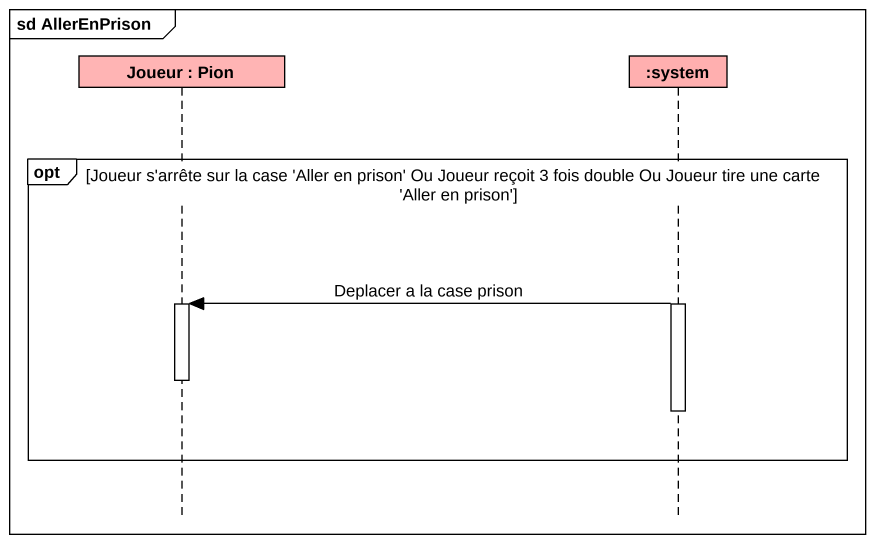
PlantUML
@startuml
mainframe sd AllerEnPrison
hide footbox
participant "Joueur : Pion" as Joueur #FFB4B4
participant ":system" as system #FFAFAF

opt Joueur s'arrête sur la case 'Aller en prison' Ou Joueur reçoit 3 fois double Ou Joueur tire une carte 'Aller en prison'
  activate system
  system -> Joueur : Deplacer a la case prison
  activate Joueur
  deactivate Joueur
  deactivate system
end
@enduml
